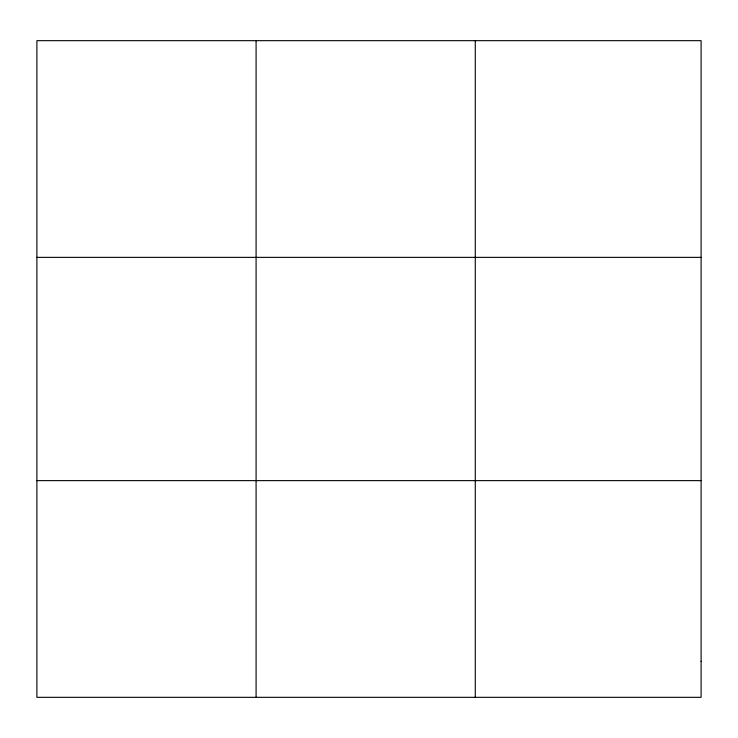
<?xml version="1.0" encoding="UTF-8"?>
<svg xmlns="http://www.w3.org/2000/svg" width="738" height="738" viewBox="0 0 738 738"><rect width="100%" height="100%" fill="white"/><g stroke="black" fill="none" stroke-linecap="round" stroke-linejoin="round"><path stroke-width="1.11" d="M256.086 40.673L256.086 697.327M475.272 40.673L475.272 697.327M36.9 257.368L701.1 257.368M36.9 480.632L701.1 480.632M701.1 661.211L701.1 697.327L36.9 697.327L36.9 40.673L701.1 40.673L701.1 661.211"/></g></svg>
